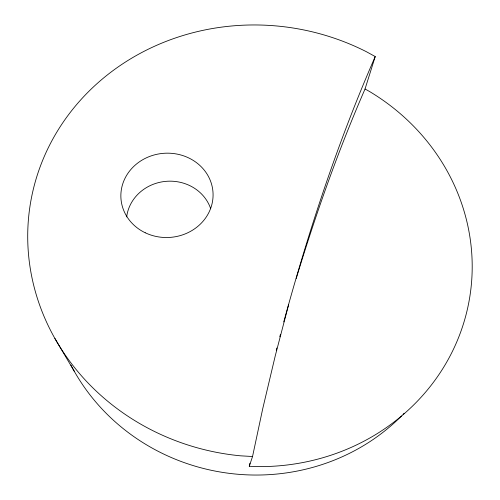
<?xml version="1.0" encoding="UTF-8"?>
<svg xmlns="http://www.w3.org/2000/svg" width="500" height="500" viewBox="0 0 500 500"><rect width="100%" height="100%" fill="white"/><g stroke="black" fill="none" stroke-linecap="round" stroke-linejoin="round"><path stroke-width="0.75" d="M288.6 304.819L275.325 355.556L262.719 408.744L252.544 456.512L240.706 455.831A231.75 215.619 8.5 0 1 36.788 176.675A231.75 215.619 8.5 0 1 366.463 51.756L375.225 56.556L365.037 89L369.263 91.344A216.637 203.456 8.5 0 1 463.906 322.337A216.637 203.456 8.5 0 1 255.006 466.575L249.281 466.244L249.925 463.219M276.288 350.2L276.875 347.969M279.8 336.794L280.381 334.562M283.756 321.894C308.475 231.606 337.619 142.356 375.225 56.556M296.206 278.519C315.731 214.175 338.162 150.662 365.037 89M249.281 466.244L252.544 456.512M54.887 338.45L74.244 371.213M404.144 413.288A203.388 192.575 8.5 0 1 403.075 414.394M401.45 416.044A203.388 192.575 8.5 0 1 70.931 365.1M126.662 216.906A43.15 39.856 -4.3 0 1 165.494 181.388A43.15 39.856 -4.3 0 1 210.688 208.719M145.231 232.769A46.125 42.162 -3.6 0 0 213.056 193.506A46.125 42.162 -3.6 0 0 142.625 159.781A46.125 42.162 -3.6 0 0 145.231 232.769"/></g></svg>
